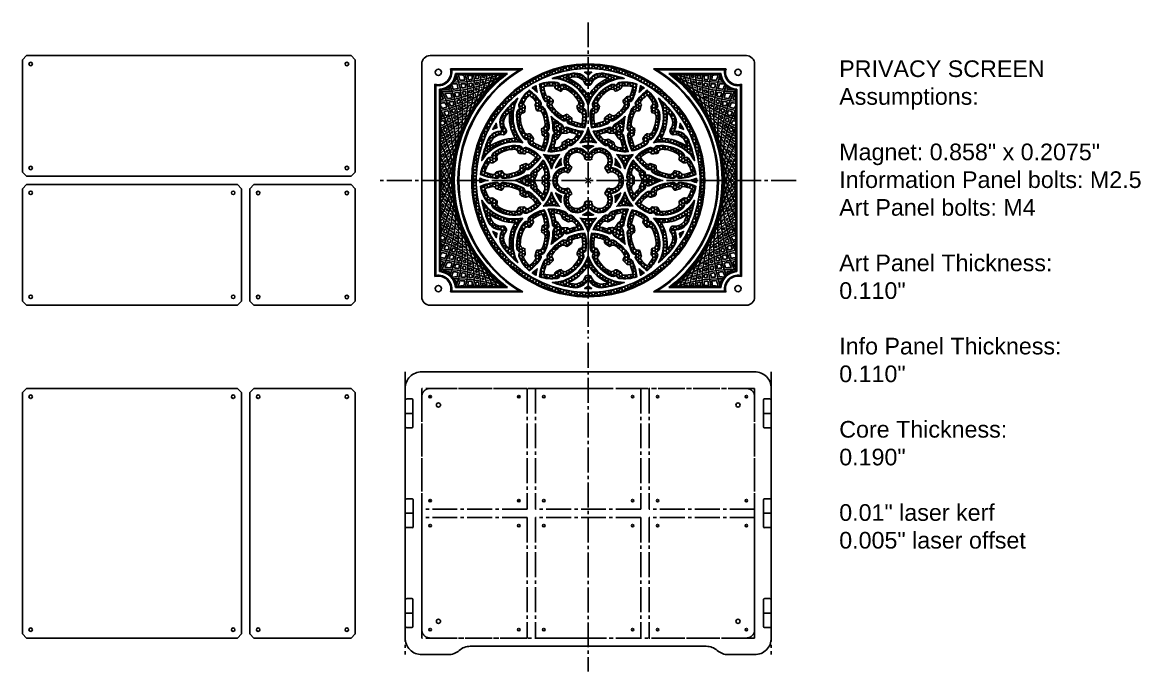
# Model space of a CAD drawing. Header units: inches. Extents: x -248 to 125, y -31 to 166.
# Drawn here: x -248.34 to -214.75, y 67.26 to 86.77 of the extents above; entities that cross this region are included whole.
import ezdxf

# ---------------------------------------------------------------- set-up
doc = ezdxf.new("R2010")
doc.units = ezdxf.units.IN
doc.header["$MEASUREMENT"] = 0
doc.linetypes.add('ACAD_ISO04W100', pattern=[30, 24, -3, 0, -3])
doc.layers.get('Defpoints').update_dxf_attribs({"color": 30})
doc.layers.add('CUT', color=1, linetype='Continuous')
doc.layers.add('ETCH', color=5, linetype='Continuous')
doc.styles.get("Standard").update_dxf_attribs({"font": 'arial.ttf'})
pattern_1 = [(0, (7.61312, -24.82188), (0.09375, 0.05412659), [0.0625, -0.125]), (120, (7.61312, -24.82188), (-0.09375, 0.05412659), [0.0625, -0.125]), (60, (7.61312, -24.82188), (2e-17, 0.10825318), [-0.125, 0.0625])]

# ---------------------------------------------------------------- blocks, each defined once
blk = doc.blocks.new('Shield_Half')
at = {"layer": 'CUT'}
blk.add_lwpolyline([(0, 8.25), (-5, 8.25, 0.414214), (-5.5, 7.75), (-5.5, 0.25, 0.414214), (-5, -0.25), (-4.207, -0.25, 0.182676), (-3.876, -0.125, -0.182676), (-3.546, 0), (0, 0)], format="xyb", dxfattribs=at)
for centre in [(-4.5, 7.25), (-4.5, 0.75)]:
    blk.add_circle(centre, 0.0625, dxfattribs=at)
at = {"layer": 'Defpoints', "linetype": 'ACAD_ISO04W100', "ltscale": 0.03125}
blk.add_line((0, 9.121), (0, -0.761), dxfattribs=at)
blk.add_lwpolyline([(0, 7.75), (-4.75, 7.75, 0.414214), (-5, 7.5), (-5, 0.5, 0.414214), (-4.75, 0.25), (0, 0.25)], format="xyb", dxfattribs=at)
blk = doc.blocks.new('Magnet')
at = {"layer": 'CUT'}
for p, q in [((0.025, 0.425), (-0.001, 0.425)), ((0.047, 0.434), (0.202, 0.434)), ((0.233, 0.403), (0.233, -0.403)), ((0.025, -0.425), (-0.001, -0.425)), ((0.202, -0.434), (0.047, -0.434))]:
    blk.add_line(p, q, dxfattribs=at)
for centre, start, end in [((0.047, 0.403), 90, 135), ((0.202, 0.403), 0, 90), ((0.047, -0.403), 225, 270), ((0.202, -0.403), 270, 0)]:
    blk.add_arc(centre, 0.0312, start, end, dxfattribs=at)
at = {"layer": 'Defpoints'}
blk.add_line((0.22, 0), (0, 0), dxfattribs=at)
blk = doc.blocks.new('Guidelines_ContentGrid')
at = {"layer": 'Defpoints', "linetype": 'ACAD_ISO04W100', "ltscale": 0.03125}
for p, q in [((-5.5, 0), (-5.5, -8.5)), ((5.5, 0), (5.5, -8.5)), ((-5, -0.5), (-5, -4.125)), ((-1.833, -0.5), (-5, -0.5)), ((-1.833, -0.5), (-1.833, -4.125)), ((-1.583, -0.5), (-1.583, -4.125)), ((1.583, -0.5), (-1.583, -0.5)), ((1.583, -0.5), (1.583, -4.125)), ((5, -0.5), (1.833, -0.5)), ((1.833, -0.5), (1.833, -4.125)), ((5, -0.5), (5, -4.125)), ((-4.712, -0.75), (-4.787, -0.75)), ((-4.75, -0.713), (-4.75, -0.787)), ((-2.121, -0.75), (-2.046, -0.75)), ((-2.083, -0.713), (-2.083, -0.787)), ((-4.712, -3.875), (-4.787, -3.875)), ((-4.75, -3.912), (-4.75, -3.838)), ((-2.121, -3.875), (-2.046, -3.875)), ((-2.083, -3.912), (-2.083, -3.838)), ((-1.833, -4.125), (-5, -4.125)), ((1.583, -4.125), (-1.583, -4.125)), ((5, -4.125), (1.833, -4.125)), ((-1.833, -4.375), (-5, -4.375)), ((-5, -4.375), (-5, -8)), ((-1.833, -4.375), (-1.833, -8)), ((1.583, -4.375), (-1.583, -4.375)), ((-1.583, -4.375), (-1.583, -8)), ((1.583, -4.375), (1.583, -8)), ((1.833, -4.375), (1.833, -8)), ((5, -4.375), (1.833, -4.375)), ((5, -4.375), (5, -8)), ((-1.833, -8), (-5, -8)), ((1.583, -8), (-1.583, -8)), ((5, -8), (1.833, -8))]:
    blk.add_line(p, q, dxfattribs=at)
blk = doc.blocks.new('BackerBoardPanelHoles')
at = {"layer": 'CUT'}
for centre in [(-1.334, 0), (1.332, 0), (-1.334, -3.125), (1.332, -3.125)]:
    blk.add_circle(centre, 0.0375, dxfattribs=at)
blk = doc.blocks.new('PanelHoles6x')
for p in [(-3.416, -0.25), (0.001, -0.25), (3.418, -0.25), (-3.416, -4.125), (0.001, -4.125), (3.418, -4.125)]:
    blk.add_blockref('BackerBoardPanelHoles', p)
blk = doc.blocks.new('InfoPanel_1x1')
at = {"layer": 'CUT'}
blk.add_lwpolyline([(-1.458, 1.812), (1.458, 1.812), (1.583, 1.687), (1.583, -1.688), (1.458, -1.813), (-1.458, -1.813), (-1.583, -1.688), (-1.583, 1.687)], close=True, dxfattribs=at)
for centre in [(-1.333, 1.562), (1.333, 1.562), (-1.333, -1.563), (1.333, -1.563)]:
    blk.add_circle(centre, 0.0531, dxfattribs=at)
blk = doc.blocks.new('InfoPanel_2x1')
at = {"layer": 'CUT'}
for p, q in [((-3.292, 1.687), (-3.167, 1.812)), ((-3.292, -1.687), (-3.292, 1.687)), ((-3.167, 1.812), (3.167, 1.812)), ((3.167, 1.812), (3.292, 1.687)), ((3.292, 1.687), (3.292, -1.687)), ((-3.167, -1.812), (-3.292, -1.687)), ((3.167, -1.812), (-3.167, -1.812)), ((3.292, -1.687), (3.167, -1.812))]:
    blk.add_line(p, q, dxfattribs=at)
for centre in [(-3.042, 1.563), (3.042, 1.563), (-3.042, -1.562), (3.042, -1.562)]:
    blk.add_circle(centre, 0.0531, dxfattribs=at)
blk = doc.blocks.new('InfoPanel_3x1')
at = {"layer": 'CUT'}
for p, q in [((-5, 1.6875), (-4.875, 1.8125)), ((-5, -1.6875), (-5, 1.6875)), ((-4.875, 1.8125), (4.875, 1.8125)), ((5, 1.6875), (4.875, 1.8125)), ((5, -1.6875), (5, 1.6875)), ((-4.875, -1.8125), (-5, -1.6875)), ((4.875, -1.8125), (-4.875, -1.8125)), ((4.875, -1.8125), (5, -1.6875))]:
    blk.add_line(p, q, dxfattribs=at)
for centre in [(-4.75, 1.5625), (4.75, 1.5625), (-4.75, -1.5625), (4.75, -1.5625)]:
    blk.add_circle(centre, 0.0531, dxfattribs=at)
blk = doc.blocks.new('InfoPanel_2x2')
at = {"layer": 'CUT'}
for p, q in [((-3.292, 3.625), (-3.167, 3.75)), ((-3.167, 3.75), (3.167, 3.75)), ((3.167, 3.75), (3.292, 3.625)), ((-3.292, -3.625), (-3.292, 3.625)), ((3.292, 3.625), (3.292, -3.625)), ((-3.167, -3.75), (-3.292, -3.625)), ((3.292, -3.625), (3.167, -3.75)), ((3.167, -3.75), (-3.167, -3.75))]:
    blk.add_line(p, q, dxfattribs=at)
for centre in [(-3.042, 3.5), (3.042, 3.5), (-3.042, -3.5), (3.042, -3.5)]:
    blk.add_circle(centre, 0.0531, dxfattribs=at)
blk = doc.blocks.new('InfoPanel_1x2')
at = {"layer": 'CUT'}
blk.add_lwpolyline([(-1.458, 3.75), (1.458, 3.75), (1.583, 3.625), (1.583, -3.625), (1.458, -3.75), (-1.458, -3.75), (-1.583, -3.625), (-1.583, 3.625)], close=True, dxfattribs=at)
for centre in [(-1.333, 3.5), (1.333, 3.5), (-1.333, -3.5), (1.333, -3.5)]:
    blk.add_circle(centre, 0.0531, dxfattribs=at)
blk = doc.blocks.new('RoseWindow_Segment2')
h = blk.add_hatch()
h.set_pattern_fill('HONEY', color=256, scale=0.5)
h.paths.add_polyline_path([(0, 3.938, 0.131652), (-1.969, 3.41), (-1.906, 3.302, -0.131652), (0, 3.813)])
h = blk.add_hatch()
h.set_pattern_fill('HONEY', color=256, scale=0.5)
h.paths.add_polyline_path([(-0.7, 3.493, -0.013776), (-0.506, 3.526, -0.388017), (-0.088, 3.242), (0, 3.242), (0, 3.367, 0.304021), (-0.522, 3.635, 0.043611), (-1.144, 3.489, -0.294741), (0, 2.614), (0, 2.875, 0.166909)])
h = blk.add_hatch()
h.set_pattern_fill('HONEY', color=5, scale=0.5)
h.set_pattern_definition(pattern_1)
h.paths.add_polyline_path([(0, 3.672, 0.004997), (-0.073, 3.671, -0.037815), (0, 3.608)])
h = blk.add_hatch()
h.set_pattern_fill('HONEY', color=256, scale=0.5)
h.paths.add_polyline_path([(-1.79, 3.205, 0.011181), (-1.836, 3.18), (-1.761, 3.05, -0.021815)])
h = blk.add_hatch()
h.set_pattern_fill('HONEY', color=256, scale=0.5)
h.paths.add_polyline_path([(-1.057, 3.321, 0.127072), (-1.641, 3.27, 0.082841), (-1.49, 2.748, 0.384462), (-1.345, 2.704, 0.310786), (-1.36, 2.522, 0.10182), (-0.879, 2.061, 0.331316), (-0.71, 2.09, 0.361786), (-0.651, 1.942, 0.081475), (-0.132, 1.813, 0.118788), (-0.095, 2.361, 0.356111), (-0.229, 2.458, 0.356111), (-0.166, 2.611, 0.200367), (-0.805, 3.249, 0.326433), (-0.975, 3.191, 0.387869)])
h.paths.add_polyline_path([(-1.14, 3.138), (-0.919, 3.02), (-0.906, 3.044, -0.41857), (-0.735, 3.095, -0.132946), (-0.337, 2.708, -0.445822), (-0.392, 2.531), (-0.398, 2.528), (-0.294, 2.301), (-0.28, 2.307, -0.519094), (-0.191, 2.256, -0.076736), (-0.213, 1.932, -0.051117), (-0.519, 2.007, -0.521796), (-0.546, 2.106), (-0.541, 2.112), (-0.733, 2.272), (-0.755, 2.246, -0.398993), (-0.926, 2.226, -0.06358), (-1.206, 2.498, -0.381687), (-1.197, 2.665), (-1.163, 2.699), (-1.34, 2.876, -0.511364), (-1.438, 2.901, -0.04923), (-1.519, 3.193, -0.077516), (-1.193, 3.226, -0.527973)], flags=16)
h = blk.add_hatch()
h.set_pattern_fill('HONEY', color=256, scale=0.5)
h.set_pattern_definition(pattern_1)
h.paths.add_polyline_path([(-0.703, 1.794, 0.403243), (-0.827, 1.73, 0.213172), (-0.935, 1.912, -0.052235), (-1.235, 2.139), (-1.085, 1.879, 0.010007), (-1.02, 1.836, -0.240281), (-0.962, 1.739), (-0.957, 1.657), (-0.923, 1.599), (-0.695, 1.614, -0.375257), (-0.619, 1.645, 0.034304), (-0.365, 1.577, -0.047832), (-0.493, 1.42, -0.412719), (-0.669, 1.418), (-0.781, 1.353), (-0.719, 1.245, 0.356111), (-0.555, 1.221, 0.123734), (-0.192, 1.662, -0.073431)])
h = blk.add_hatch()
h.set_pattern_fill('HONEY', color=256, scale=0.5)
h.paths.add_polyline_path([(0, 1.716, -0.089688), (-0.236, 1.307, -0.044754), (0, 1.328)])
h = blk.add_hatch()
h.set_pattern_fill('HONEY', color=256, scale=0.5)
h.paths.add_polyline_path([(0, 1.172, 0.028067), (-0.131, 1.165, -0.072161), (0, 1.072)])
h = blk.add_hatch()
h.set_pattern_fill('HONEY', color=256, scale=0.5)
h.paths.add_polyline_path([(-0.594, 1.028), (-0.531, 0.92, -0.378352), (-0.15, 0.843, -0.163322), (-0.125, 0.768), (-0.125, 0.706), (0, 0.706), (0, 0.868, 0.39948)])
for points in [[(0, 2.565, 0.321279), (-1.227, 3.477, -0.049192), (-0.524, 3.65, -0.330437), (0, 3.367)], [(0, 2.614, 0.294741), (-1.144, 3.489, -0.043611), (-0.522, 3.635, -0.304021), (0, 3.367)], [(0, 3.688, 0.008295), (-0.122, 3.685, -0.063398), (0, 3.586)], [(0, 3.672, 0.004997), (-0.073, 3.671, -0.037815), (0, 3.608, -0.037815)], [(-1.844, 3.193, -0.015837), (-1.777, 3.229, 0.03242), (-1.733, 3.001)], [(-1.836, 3.18, -0.011181), (-1.79, 3.205, 0.021815), (-1.761, 3.05, 0.021815)], [(-0.975, 3.191, 0.485345), (-1.054, 3.336, 0.129731), (-1.658, 3.28, 0.084713), (-1.504, 2.741, 0.482815), (-1.345, 2.704)], [(-0.975, 3.191, 0.387869), (-1.057, 3.321, 0.127072), (-1.641, 3.27, 0.082841), (-1.49, 2.748, 0.384462), (-1.345, 2.704, 0.482815)], [(-0.229, 2.458, 0.44711), (-0.152, 2.617, 0.200367), (-0.799, 3.264, 0.410572), (-0.975, 3.191)], [(-0.229, 2.458, 0.356111), (-0.166, 2.611, 0.200367), (-0.805, 3.249, 0.326433), (-0.975, 3.191, 0.410572)], [(-1.345, 2.704, 0.393664), (-1.373, 2.513, 0.10182), (-0.888, 2.048, 0.41894), (-0.71, 2.09)], [(-1.345, 2.704, 0.310786), (-1.36, 2.522, 0.10182), (-0.879, 2.061, 0.331316), (-0.71, 2.09, 0.41894)], [(-0.71, 2.09, 0.45582), (-0.657, 1.927, 0.083347), (-0.121, 1.797, 0.121441), (-0.079, 2.364, 0.44711), (-0.229, 2.458)], [(-0.71, 2.09, 0.361786), (-0.651, 1.942, 0.081475), (-0.132, 1.813, 0.118788), (-0.095, 2.361, 0.356111), (-0.229, 2.458, 0.44711)], [(-1.264, 2.188, 0.059805), (-0.927, 1.926, -0.285347), (-0.827, 1.73)], [(-1.235, 2.139, 0.052235), (-0.935, 1.912, -0.213172), (-0.827, 1.73)], [(-0.719, 1.245, 0.44711), (-0.546, 1.209, 0.128464), (-0.168, 1.675, -0.076499), (-0.697, 1.808, 0.509774), (-0.827, 1.73)], [(-0.719, 1.245, 0.356111), (-0.555, 1.221, 0.123734), (-0.192, 1.662, -0.073431), (-0.703, 1.794, 0.403243), (-0.827, 1.73, 0.509774)], [(0, 1.312, 0.053489), (-0.278, 1.283, 0.107286), (0, 1.765)], [(0, 1.328, 0.044754), (-0.236, 1.307, 0.089688), (0, 1.716, 0.089688)], [(0, 1.187, 0.039682), (-0.188, 1.173, -0.104136), (0, 1.05)], [(0, 1.172, 0.028067), (-0.131, 1.165, -0.072161), (0, 1.072, -0.072161)]]:
    blk.add_lwpolyline(points, format="xyb")
for centre, radius, start, end in [((0, 0), 3.813, 90, 120), ((-0.384, 0.666), 0.434, 27.6977, 120), ((-0.381, 0.636), 0.446, 31.3057, 118.4086)]:
    blk.add_arc(centre, radius, start, end)
at = {"layer": 'CUT'}
for points in [[(0, 2.875, 0.166909), (-0.7, 3.493, -0.013776), (-0.506, 3.526, -0.355365), (-0.1, 3.283, 0.315695), (-0.042, 3.242), (0, 3.242)], [(-1.085, 1.879, 0.010007), (-1.02, 1.836, -0.240281), (-0.962, 1.739), (-0.957, 1.657)], [(-0.923, 1.599), (-0.723, 1.612, 0.181639), (-0.683, 1.63, -0.285832), (-0.619, 1.645, 0.034304), (-0.365, 1.577, -0.047832), (-0.493, 1.42, -0.337069), (-0.642, 1.398, 0.26348), (-0.704, 1.398), (-0.781, 1.353)], [(0, 0.706), (-0.063, 0.706, -0.412101), (-0.125, 0.769, 0.16147), (-0.15, 0.843, 0.378352), (-0.531, 0.92)]]:
    blk.add_lwpolyline(points, format="xyb", dxfattribs=at)
blk.add_lwpolyline([(-0.316, 2.349), (-0.375, 2.479, -0.327715), (-0.361, 2.551, 0.357523), (-0.337, 2.708, 0.132946), (-0.735, 3.095, 0.364385), (-0.893, 3.064, -0.360185), (-0.971, 3.048), (-1.101, 3.117, -0.257799), (-1.134, 3.168, 0.378291), (-1.193, 3.226, 0.077516), (-1.519, 3.193, 0.04923), (-1.438, 2.901, 0.366846), (-1.367, 2.863, -0.253118), (-1.31, 2.846), (-1.206, 2.742, -0.391925), (-1.203, 2.658, 0.359878), (-1.206, 2.498, 0.06358), (-0.926, 2.226, 0.355692), (-0.768, 2.232, -0.370475), (-0.687, 2.233), (-0.579, 2.144, -0.286021), (-0.558, 2.081, 0.384205), (-0.519, 2.007, 0.051117), (-0.213, 1.932, 0.076736), (-0.191, 2.256, 0.402153), (-0.256, 2.313, -0.305236)], format="xyb", close=True, dxfattribs=at)
blk = doc.blocks.new('JayAdjusted_Rays')
for centre, start, end in [((-0.095, 6.147), 268.4023, 301.5347), ((-0.505, 5.836), 275.1637, 310.2768), ((-0.892, 5.499), 281.6253, 318.2639), ((-1.255, 5.135), 287.8257, 325.869), ((-1.593, 4.748), 293.7879, 333.2833), ((-1.903, 4.339), 299.5212, 340.6282), ((-2.185, 3.909), 305.0217, 347.9956), ((-2.437, 3.461), 310.2704, 355.4672), ((-2.657, 2.997), 315.2297, 3.1285), ((-2.846, 2.52), 319.8368, 11.0815), ((-3.001, 2.03), 323.995, 19.1511), ((0.334, 6.428), 267.7805, 291.0186), ((-3.21, 1.024), 342.8408, 29.1391), ((-3.123, 1.531), 333.8437, 22.1118), ((-3.263, 0.513), 351.4972, 27.8394), ((-3.28, 0), 360, 27.2132), ((-3.263, -0.513), 8.5028, 27.8394), ((-3.21, -1.024), 17.1592, 29.6422), ((-3.123, -1.531), 26.1563, 32.4357)]:
    blk.add_arc(centre, 3.472, start, end)
blk = doc.blocks.new('JayAdjusted_Pokeouts')
for p, q in [((1.314, 9.187), (1.273, 9.187)), ((-0.02, 8.763), (-0.111, 8.729)), ((0.049, 8.803), (-0.02, 8.763)), ((0.161, 8.905), (0.137, 8.878)), ((0.254, 9.07), (0.23, 9.013)), ((-0.192, 8.62), (-0.192, 8.433)), ((-0.192, 8.322), (-0.192, 8.25)), ((-0.192, 8.013), (-0.192, 7.887)), ((-0.192, 7.772), (-0.192, 7.705)), ((-0.192, 7.464), (-0.192, 7.381)), ((-0.192, 7.254), (-0.192, 7.223)), ((-0.192, 6.987), (-0.192, 6.885)), ((-0.192, 6.474), (-0.192, 6.433)), ((-0.192, 6.195), (-0.192, 6.104))]:
    blk.add_line(p, q)
for centre, radius, start, end in [((-3.001, 8.03), 3.528, 16.1561, 19.0502), ((0.782, 12.68), 3.528, 262.6889, 265.583), ((-2.846, 8.52), 3.417, 8.3694, 10.8543), ((0.782, 12.68), 3.528, 267.4293, 269.5842), ((-2.846, 8.52), 3.528, 8.2419, 10.3968), ((-2.657, 8.997), 3.417, 0.6737, 2.6035), ((0.782, 12.68), 3.528, 271.3759, 273.0066), ((-2.657, 8.997), 3.528, 0.9065, 2.5371), ((-2.437, 9.461), 3.417, 353.397, 354.8972), ((-2.437, 9.461), 3.528, 353.9809, 355.1812), ((0.334, 12.428), 3.417, 282.4572, 283.583), ((0.782, 12.68), 3.528, 274.8188, 276.0191), ((-2.185, 9.909), 3.417, 346.417, 347.5428), ((-2.185, 9.909), 3.528, 347.3733, 348.1729), ((0.334, 12.428), 3.417, 285.6711, 286.4324), ((0.782, 12.68), 3.528, 277.914, 278.0053), ((-1.903, 10.339), 3.417, 339.6545, 340.303), ((-3.123, 7.531), 3.417, 20.6081, 21.8616), ((-3.123, 7.531), 3.528, 20.0692, 22.4606), ((0.334, 12.428), 3.528, 267.1801, 269.496), ((-0.095, 12.147), 3.417, 274.7979, 277.2828), ((0.334, 12.428), 3.417, 268.2552, 268.9571), ((-3.001, 8.03), 3.417, 16.6951, 17.712), ((-3.001, 8.03), 3.417, 12.2824, 14.7673), ((0.334, 12.428), 3.417, 270.8848, 273.3697), ((0.334, 12.428), 3.528, 271.3424, 273.4972), ((-3.001, 8.03), 3.528, 12.1549, 14.3098), ((-0.095, 12.147), 3.417, 279.1356, 281.0655), ((-2.846, 8.52), 3.417, 4.5867, 6.5165), ((0.334, 12.428), 3.417, 275.2226, 277.1524), ((0.334, 12.428), 3.528, 275.289, 276.9196), ((-2.846, 8.52), 3.528, 4.8195, 6.4501), ((-0.095, 12.147), 3.417, 282.9289, 284.429), ((-2.657, 8.997), 3.417, 357.3101, 358.8103), ((-2.657, 8.997), 3.528, 355.1994, 355.999), ((-0.095, 12.147), 3.528, 285.7401, 286.5398), ((-2.657, 8.997), 3.528, 357.894, 359.0942), ((-0.095, 12.147), 3.417, 286.3703, 287.496), ((0.334, 12.428), 3.417, 279.0158, 280.516), ((0.334, 12.428), 3.528, 278.7319, 279.9321), ((-2.437, 9.461), 3.417, 347.4806, 348.2419), ((-2.437, 9.461), 3.417, 350.3301, 351.4558), ((-2.437, 9.461), 3.528, 348.8635, 349.2427), ((-0.505, 11.836), 3.417, 296.5804, 296.9458), ((-0.095, 12.147), 3.528, 288.5834, 288.9625), ((-2.185, 9.909), 3.417, 340.8803, 341.2457), ((-2.437, 9.461), 3.528, 351.2863, 352.086), ((-0.095, 12.147), 3.417, 289.5841, 290.3455), ((0.334, 12.428), 3.528, 281.8271, 282.6267), ((-2.185, 9.909), 3.417, 343.5676, 344.3289), ((-1.903, 10.339), 3.417, 334.2848, 334.4013), ((-0.095, 12.147), 3.528, 291.1195, 291.2391), ((-0.505, 11.836), 3.417, 299.5118, 299.6282), ((-2.185, 9.909), 3.528, 342.674, 342.7935), ((-2.185, 9.909), 3.528, 344.9505, 345.3296), ((-0.095, 12.147), 3.417, 292.6673, 293.0327), ((0.334, 12.428), 3.528, 284.6704, 285.0495), ((-1.903, 10.339), 3.417, 336.9673, 337.3327), ((-1.593, 10.748), 3.417, 330.3718, 330.4882), ((0.334, 12.428), 3.528, 287.2065, 287.326), ((-0.095, 12.147), 3.417, 295.5987, 295.7152), ((-1.903, 10.339), 3.528, 338.7609, 338.8805), ((-0.095, 12.147), 3.528, 268.4273, 268.4898), ((-0.505, 11.836), 3.417, 275.2472, 276.7832), ((-3.21, 7.024), 3.417, 24.5212, 27.8375), ((-0.095, 12.147), 3.417, 269.7396, 272.8701), ((-0.095, 12.147), 3.528, 270.515, 273.4091), ((-3.21, 7.024), 3.528, 23.9822, 26.8763), ((-0.505, 11.836), 3.417, 278.7109, 281.1958), ((-3.123, 7.531), 3.417, 16.1955, 18.6804), ((-0.095, 12.147), 3.528, 275.2554, 277.4103), ((-3.123, 7.531), 3.528, 16.068, 18.2229), ((-0.505, 11.836), 3.417, 283.0487, 284.9785), ((-0.505, 11.836), 3.528, 283.1151, 284.7457), ((-3.123, 7.531), 3.528, 12.6456, 14.2762), ((-3.001, 8.03), 3.417, 8.4998, 10.4296), ((-3.001, 8.03), 3.417, 5.1362, 6.6363), ((-0.095, 12.147), 3.528, 279.202, 280.8327), ((-3.001, 8.03), 3.528, 8.7326, 10.3632), ((-0.505, 11.836), 3.417, 286.8419, 288.3421), ((-0.505, 11.836), 3.528, 286.5579, 287.7582), ((-3.001, 8.03), 3.528, 5.7201, 6.9203), ((-0.892, 11.499), 3.417, 294.1963, 295.3221), ((-2.846, 8.52), 3.417, 1.2231, 2.7233), ((-2.846, 8.52), 3.417, 358.1562, 359.2819), ((-0.095, 12.147), 3.528, 282.6449, 283.8451), ((-2.846, 8.52), 3.528, 1.807, 3.0073), ((-0.505, 11.836), 3.417, 290.2833, 291.409), ((-2.846, 8.52), 3.528, 359.1124, 359.9121), ((-0.892, 11.499), 3.417, 297.4102, 298.1716), ((-0.505, 11.836), 3.528, 289.6531, 290.4528), ((-2.657, 8.997), 3.417, 351.3936, 352.155), ((-2.657, 8.997), 3.417, 354.2431, 355.3689), ((-2.437, 9.461), 3.417, 342.1109, 342.2274), ((-0.892, 11.499), 3.528, 298.9456, 299.0652), ((-1.255, 11.135), 3.417, 307.3378, 307.4543), ((-2.657, 8.997), 3.528, 350.5001, 350.6196), ((-2.657, 8.997), 3.528, 352.7766, 353.1557), ((-0.892, 11.499), 3.417, 300.4934, 300.8588), ((-0.505, 11.836), 3.528, 292.4965, 292.8756), ((-0.505, 11.836), 3.417, 293.4972, 294.2585), ((-2.437, 9.461), 3.417, 344.7934, 345.1588), ((-2.185, 9.909), 3.417, 338.1979, 338.3143), ((-0.505, 11.836), 3.528, 295.0326, 295.1521), ((-0.892, 11.499), 3.417, 303.4248, 303.5413), ((-2.437, 9.461), 3.528, 346.587, 346.7066), ((-0.505, 11.836), 3.528, 275.0828, 277.3221), ((-3.263, 6.513), 3.528, 27.8953, 29.4898), ((-0.892, 11.499), 3.417, 282.624, 285.1089), ((-0.892, 11.499), 3.528, 283.0815, 285.2364), ((-3.21, 7.024), 3.417, 20.1085, 22.5934), ((-3.21, 7.024), 3.417, 16.3258, 18.2557), ((-0.505, 11.836), 3.528, 279.1685, 281.3233), ((-3.21, 7.024), 3.528, 19.981, 22.1359), ((-0.892, 11.499), 3.417, 286.9617, 288.8916), ((-0.892, 11.499), 3.528, 287.0281, 288.6587), ((-3.21, 7.024), 3.528, 16.5587, 18.1893), ((-1.255, 11.135), 3.417, 294.668, 296.1682), ((-3.123, 7.531), 3.417, 12.4128, 14.3426), ((-3.123, 7.531), 3.417, 9.0492, 10.5494), ((-0.892, 11.499), 3.417, 290.755, 292.2551), ((-0.892, 11.499), 3.528, 290.471, 291.6712), ((-3.123, 7.531), 3.528, 9.6331, 10.8334), ((-1.255, 11.135), 3.417, 298.1094, 299.2351), ((-3.001, 8.03), 3.417, 2.0692, 3.195), ((-0.892, 11.499), 3.528, 293.5662, 294.3659), ((-3.001, 8.03), 3.528, 3.0254, 3.8251), ((-1.255, 11.135), 3.417, 301.3233, 302.0846), ((-1.255, 11.135), 3.528, 300.3225, 300.7017), ((-3.001, 8.03), 3.528, 0.6027, 0.9818), ((-1.593, 10.748), 3.417, 308.3195, 308.6849), ((-2.846, 8.52), 3.417, 352.6194, 352.9849), ((-2.846, 8.52), 3.417, 355.3067, 356.068), ((-2.657, 8.997), 3.417, 346.024, 346.1404), ((-1.255, 11.135), 3.528, 302.8586, 302.9782), ((-1.593, 10.748), 3.417, 311.2509, 311.3673), ((-2.846, 8.52), 3.528, 354.4131, 354.5327), ((-2.846, 8.52), 3.528, 356.6896, 357.0688), ((-1.255, 11.135), 3.417, 304.4064, 304.7719), ((-0.892, 11.499), 3.528, 296.4095, 296.7886), ((-2.657, 8.997), 3.417, 348.7064, 349.0718), ((-3.263, 6.513), 3.417, 24.0216, 26.0355), ((-1.255, 11.135), 3.417, 288.1231, 289.0219), ((-1.255, 11.135), 3.528, 287.5381, 289.1494), ((-3.263, 6.513), 3.417, 20.2389, 22.1687), ((-3.263, 6.513), 3.528, 23.8941, 26.0489), ((-1.255, 11.135), 3.417, 290.8748, 292.8046), ((-1.255, 11.135), 3.528, 290.9412, 292.5718), ((-3.263, 6.513), 3.528, 20.4717, 22.1023), ((-1.593, 10.748), 3.417, 298.581, 300.0812), ((-3.21, 7.024), 3.417, 12.9623, 14.4624), ((-1.255, 11.135), 3.528, 294.384, 295.5843), ((-3.21, 7.024), 3.528, 13.5462, 14.7464), ((-1.593, 10.748), 3.417, 302.0224, 303.1482), ((-1.593, 10.748), 3.528, 301.3923, 302.1919), ((-3.21, 7.024), 3.528, 10.8515, 11.6512), ((-3.123, 7.531), 3.417, 5.9823, 7.108), ((-3.123, 7.531), 3.417, 3.1328, 3.8941), ((-1.255, 11.135), 3.528, 297.4792, 298.2789), ((-3.123, 7.531), 3.528, 6.9385, 7.7382), ((-1.593, 10.748), 3.417, 305.2363, 305.9977), ((-1.593, 10.748), 3.528, 304.2356, 304.6147), ((-3.123, 7.531), 3.528, 4.5157, 4.8949), ((-1.903, 10.339), 3.417, 312.2325, 312.5979), ((-3.001, 8.03), 3.417, 356.5325, 356.8979), ((-3.001, 8.03), 3.417, 359.2197, 359.9811), ((-2.846, 8.52), 3.417, 349.937, 350.0535), ((-1.593, 10.748), 3.528, 306.7717, 306.8912), ((-1.903, 10.339), 3.417, 315.1639, 315.2804), ((-3.001, 8.03), 3.528, 358.3261, 358.4457), ((-3.28, 6), 3.528, 27.8071, 28.9058), ((-3.28, 6), 3.417, 24.1519, 25.3573), ((-1.903, 10.339), 3.417, 300.0459, 300.6307), ((-1.593, 10.748), 3.417, 294.7878, 296.7176), ((-1.593, 10.748), 3.528, 294.8542, 296.4848), ((-3.28, 6), 3.528, 24.3847, 26.0154), ((-1.903, 10.339), 3.417, 302.4941, 303.9943), ((-1.903, 10.339), 3.528, 302.2101, 303.4104), ((-3.263, 6.513), 3.417, 16.8753, 18.3755), ((-3.263, 6.513), 3.417, 13.8084, 14.9341), ((-1.593, 10.748), 3.528, 298.2971, 299.4973), ((-3.263, 6.513), 3.528, 17.4592, 18.6594), ((-1.903, 10.339), 3.417, 305.9355, 307.0612), ((-1.903, 10.339), 3.528, 305.3053, 306.105), ((-3.263, 6.513), 3.528, 14.7646, 15.5642), ((-3.21, 7.024), 3.417, 9.8953, 11.021), ((-2.185, 9.909), 3.417, 313.0624, 313.8237), ((-3.21, 7.024), 3.417, 7.0458, 7.8072), ((-1.903, 10.339), 3.417, 309.1494, 309.9107), ((-1.903, 10.339), 3.528, 308.1486, 308.5278), ((-3.21, 7.024), 3.528, 8.4288, 8.8079), ((-2.185, 9.909), 3.417, 316.1456, 316.511), ((-2.437, 9.461), 3.417, 322.99, 323.1065), ((-3.123, 7.531), 3.417, 357.7631, 357.8795), ((-2.185, 9.909), 3.528, 314.5978, 314.7173), ((-3.123, 7.531), 3.417, 0.4455, 0.811), ((-3.21, 7.024), 3.528, 6.1522, 6.2718), ((-3.001, 8.03), 3.417, 353.8501, 353.9665), ((-1.903, 10.339), 3.528, 310.6847, 310.8043), ((-2.185, 9.909), 3.417, 319.077, 319.1934), ((-3.123, 7.531), 3.528, 2.2392, 2.3587), ((-1.903, 10.339), 3.528, 299.0155, 300.3979), ((-3.263, 5.487), 3.528, 28.2978, 29.4898), ((-2.185, 9.909), 3.417, 306.4071, 307.9073), ((-3.28, 6), 3.417, 20.7884, 22.2885), ((-2.185, 9.909), 3.528, 306.1232, 307.3234), ((-3.263, 5.487), 3.528, 25.2853, 26.4855), ((-3.28, 6), 3.417, 17.7214, 18.8471), ((-3.28, 6), 3.528, 21.3723, 22.5725), ((-2.185, 9.909), 3.417, 309.8485, 310.9743), ((-2.185, 9.909), 3.528, 309.2184, 310.018), ((-3.28, 6), 3.528, 18.6776, 19.4773), ((-2.437, 9.461), 3.417, 316.9754, 317.7368), ((-3.263, 6.513), 3.417, 10.9589, 11.7202), ((-2.185, 9.909), 3.528, 312.0617, 312.4408), ((-3.263, 6.513), 3.528, 12.3418, 12.7209), ((-2.437, 9.461), 3.417, 320.0586, 320.424), ((-3.21, 7.024), 3.417, 4.3586, 4.724), ((-2.657, 8.997), 3.417, 326.9031, 327.0195), ((-3.21, 7.024), 3.417, 1.6761, 1.7926), ((-2.437, 9.461), 3.528, 318.5108, 318.6304), ((-3.263, 6.513), 3.528, 10.0653, 10.1848), ((-3.263, 5.487), 3.417, 24.7014, 26.0355), ((-2.437, 9.461), 3.417, 311.0579, 311.8203), ((-2.437, 9.461), 3.528, 310.0362, 311.2364), ((-3.21, 4.976), 3.528, 29.1983, 30.3986), ((-2.657, 8.997), 3.417, 317.6746, 318.8003), ((-3.263, 5.487), 3.417, 21.6344, 22.7602), ((-2.437, 9.461), 3.417, 313.7616, 314.8873), ((-2.437, 9.461), 3.528, 313.1314, 313.9311), ((-3.263, 5.487), 3.528, 22.5907, 23.3903), ((-2.657, 8.997), 3.417, 320.8885, 321.6498), ((-3.28, 6), 3.417, 14.8719, 15.6333), ((-2.657, 8.997), 3.528, 319.8878, 320.2669), ((-3.263, 5.487), 3.528, 20.1679, 20.547), ((-2.846, 8.52), 3.417, 327.8847, 328.2501), ((-3.28, 6), 3.417, 12.1847, 12.5501), ((-2.437, 9.461), 3.528, 315.9747, 316.3539), ((-3.28, 6), 3.528, 16.2548, 16.634), ((-2.657, 8.997), 3.417, 323.9717, 324.3371), ((-3.263, 6.513), 3.417, 8.2716, 8.637), ((-2.846, 8.52), 3.417, 330.8161, 330.9326), ((-3.263, 6.513), 3.417, 5.5892, 5.7056), ((-2.657, 8.997), 3.528, 322.4239, 322.5434), ((-3.28, 6), 3.528, 13.9783, 14.0979), ((-2.657, 8.997), 3.528, 314.3343, 315.1495), ((-3.123, 4.469), 3.528, 33.1114, 33.8184), ((-2.846, 8.52), 3.417, 321.5876, 322.7134), ((-3.21, 4.976), 3.417, 25.5475, 26.6732), ((-2.657, 8.997), 3.528, 317.0444, 317.8441), ((-3.21, 4.976), 3.528, 26.5037, 27.3034), ((-2.846, 8.52), 3.417, 324.8015, 325.5629), ((-3.263, 5.487), 3.417, 18.785, 19.5463), ((-2.846, 8.52), 3.528, 323.8008, 324.1799), ((-3.21, 4.976), 3.528, 24.0809, 24.4601), ((-3.001, 8.03), 3.417, 331.7977, 332.1632), ((-3.263, 5.487), 3.417, 16.0977, 16.4631), ((-3.001, 8.03), 3.417, 334.7291, 334.8456), ((-3.28, 6), 3.417, 9.5022, 9.6187), ((-2.846, 8.52), 3.528, 326.3369, 326.4565), ((-3.263, 5.487), 3.528, 17.8914, 18.0109), ((-2.846, 8.52), 3.528, 318.7873, 319.0625), ((-3.001, 3.97), 3.528, 37.0244, 37.2194), ((-3.001, 8.03), 3.417, 325.5007, 326.6264), ((-3.123, 4.469), 3.417, 29.4605, 30.5863), ((-2.846, 8.52), 3.528, 320.9575, 321.7572), ((-3.123, 4.469), 3.528, 30.4167, 31.2164), ((-3.001, 8.03), 3.417, 328.7146, 329.4759), ((-3.21, 4.976), 3.417, 22.698, 23.4593), ((-3.001, 8.03), 3.528, 327.7138, 328.093), ((-3.123, 4.469), 3.528, 27.994, 28.3731), ((-3.123, 7.531), 3.417, 335.7108, 336.0762), ((-3.21, 4.976), 3.417, 20.0107, 20.3762), ((-3.123, 7.531), 3.417, 338.6422, 338.7586), ((-3.263, 5.487), 3.417, 13.4153, 13.5317), ((-3.001, 8.03), 3.528, 330.2499, 330.3695), ((-3.21, 4.976), 3.528, 21.8044, 21.924), ((-3.001, 8.03), 3.528, 324.8705, 325.6702), ((-3.123, 4.469), 3.417, 26.611, 27.3724), ((-3.21, 7.024), 3.417, 342.5552, 342.6717), ((-3.123, 4.469), 3.528, 25.7175, 25.837)]:
    blk.add_arc(centre, radius, start, end)
blk = doc.blocks.new('Screen_Quadrant')
at = {"layer": 'CUT'}
blk.add_circle((4.501, 3.25), 0.0938, dxfattribs=at)
at = {"layer": 'ETCH'}
for p, q in [((4.141, 3.352), (1.965, 3.352)), ((4.123, 3.339), (2.015, 3.339)), ((4.106, 3.325), (2.064, 3.325)), ((3.99, 3.214), (2.42, 3.214)), ((3.977, 3.201), (2.461, 3.201)), ((3.965, 3.187), (2.501, 3.187)), ((4.438, 2.713), (4.438, 0)), ((4.452, 2.726), (4.452, 0)), ((4.466, 2.738), (4.466, 0)), ((4.576, 2.854), (4.576, 0)), ((4.59, 2.871), (4.59, 0)), ((4.604, 2.889), (4.604, 0))]:
    blk.add_line(p, q, dxfattribs=at)
for centre, radius, start, end in [((0, 0), 3.5, 360, 90), ((0, 0), 3.486, 360, 90), ((0, 0), 3.472, 360, 90), ((0, 0), 3.886, 360, 59.6205), ((0, 0), 3.9, 360, 58.8829), ((0, 0), 3.913, 360, 58.1657), ((0, 0), 4.024, 360, 53.0256), ((0, 0), 4.037, 360, 52.4446), ((0, 0), 4.051, 360, 51.8751), ((4.501, 3.25), 0.54, 186.7029, 263.2971), ((4.501, 3.25), 0.527, 185.3712, 264.6288), ((4.501, 3.25), 0.513, 183.971, 266.029), ((4.501, 3.25), 0.403, 169.3025, 280.6975), ((4.501, 3.25), 0.389, 166.8415, 283.1585), ((4.501, 3.25), 0.375, 164.1717, 285.8283)]:
    blk.add_arc(centre, radius, start, end, dxfattribs=at)
at = {"layer": 'CUT', "xscale": -1}
blk.add_blockref('JayAdjusted_Pokeouts', (4.243, -6), dxfattribs=at)
at = {"layer": 'ETCH', "xscale": -0.8818897637794928, "yscale": 0.8818897637794928, "zscale": 0.8818897637794928}
blk.add_blockref('RoseWindow_Segment2', (0, 0), dxfattribs=at)
at = {"layer": 'ETCH', "yscale": 0.8818897637794928, "zscale": 0.8818897637794928, "rotation": 300.0000000000001}
for xscale in [0.8818897637794928, -0.8818897637794928]:
    blk.add_blockref('RoseWindow_Segment2', (0, 0), dxfattribs=dict(at, xscale=xscale))
at = {"layer": 'ETCH', "xscale": -1}
blk.add_blockref('JayAdjusted_Rays', (4.243, 0), dxfattribs=at)
blk = doc.blocks.new('Screen_ArtPanel')
at = {"layer": 'CUT'}
for p, q in [((4.75, 3.75), (-4.75, 3.75)), ((-5, 3.5), (-5, -3.5)), ((5, -3.5), (5, 3.5)), ((-4.75, -3.75), (4.75, -3.75))]:
    blk.add_line(p, q, dxfattribs=at)
for centre, start, end in [((-4.75, 3.5), 90, 180), ((4.75, 3.5), 0, 90), ((-4.75, -3.5), 180, 270), ((4.75, -3.5), 270, 0)]:
    blk.add_arc(centre, 0.25, start, end, dxfattribs=at)
at = {"layer": 'Defpoints', "linetype": 'ACAD_ISO04W100', "ltscale": 0.03125}
for p, q in [((0, 4.75), (0, -4.75)), ((6.25, 0), (-6.25, 0))]:
    blk.add_line(p, q, dxfattribs=at)
at = {"layer": 'Defpoints'}
for p, q in [((0.082, -0.082), (-0.082, 0.082)), ((-0.082, -0.082), (0.082, 0.082))]:
    blk.add_line(p, q, dxfattribs=at)
at = {"xscale": -1}
blk.add_blockref('Screen_Quadrant', (-0.001, 0), dxfattribs=at)
blk.add_blockref('Screen_Quadrant', (-0.001, 0))
at = {"rotation": 180}
blk.add_blockref('Screen_Quadrant', (-0.001, 0), dxfattribs=at)
at = {"xscale": -1, "rotation": 180}
blk.add_blockref('Screen_Quadrant', (-0.001, 0), dxfattribs=at)

msp = doc.modelspace()

# ---------------------------------------------------------------- block references
for name, p in [('Screen_ArtPanel', (-231.34471, 82.01957)), ('InfoPanel_3x1', (-243.34471, 83.95707)), ('InfoPanel_2x1', (-245.05304, 80.08207)), ('InfoPanel_1x1', (-239.92804, 80.08207)), ('Guidelines_ContentGrid', (-231.34471, 76.26957)), ('InfoPanel_2x2', (-245.05304, 72.01957)), ('InfoPanel_1x2', (-239.92804, 72.01957)), ('PanelHoles6x', (-231.34471, 75.76957))]:
    msp.add_blockref(name, p)
at = {"layer": 'CUT'}
for name, p in [('Shield_Half', (-231.34471, 68.01957)), ('Magnet', (-236.84332, 75.01957)), ('Magnet', (-236.84082, 72.01957))]:
    msp.add_blockref(name, p, dxfattribs=at)
at = {"layer": 'CUT', "xscale": -1}
for name, p in [('Shield_Half', (-231.34471, 68.01957)), ('Magnet', (-225.84609, 75.01957)), ('Magnet', (-225.84359, 72.01957))]:
    msp.add_blockref(name, p, dxfattribs=at)
at = {"layer": 'CUT', "xscale": -1, "rotation": 180}
msp.add_blockref('Magnet', (-236.84332, 69.01957), dxfattribs=at)
at = {"layer": 'CUT', "rotation": 180}
msp.add_blockref('Magnet', (-225.84609, 69.01957), dxfattribs=at)

# ---------------------------------------------------------------- texts
at = {"layer": 'Defpoints', "insert": (-223.80405, 85.62679), "char_height": 0.5, "attachment_point": 1}
msp.add_mtext_dynamic_manual_height_columns('PRIVACY SCREEN\\PAssumptions:\\P\\PMagnet: 0.858" x 0.2075"\\PInformation Panel bolts: M2.5^JArt Panel bolts: M4\\P\\PArt Panel Thickness:\\P0.110"\\P\\PInfo Panel Thickness:^J0.110"\\P\\PCore Thickness:\\P0.190"\\P\\P0.01" laser kerf\\P0.005" laser offset', width=42.7776849, gutter_width=1, heights=[0], dxfattribs=at)

doc.saveas('drawing.dxf')
